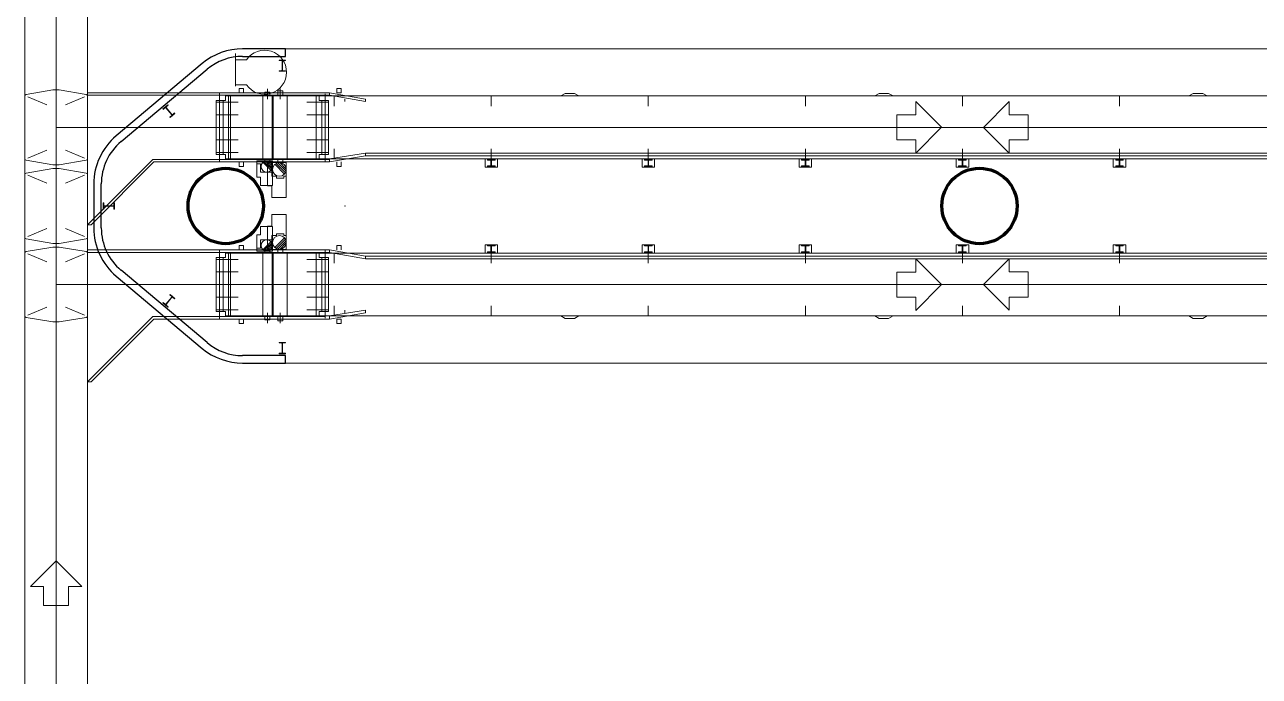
# Model space of a CAD drawing. Header units: metres. Extents: x 1807 to 3745, y 842 to 1968.
# Drawn here: x 3482.8 to 3502.45, y 1360.52 to 1370.88 of the extents above; entities that cross this region are included whole.
import ezdxf

# ---------------------------------------------------------------- set-up
doc = ezdxf.new("R2010")
doc.units = ezdxf.units.M
doc.header["$MEASUREMENT"] = 0
doc.layers.add('Level 1', color=7, linetype='Continuous', lineweight=0)

msp = doc.modelspace()

# ---------------------------------------------------------------- linework, layer by layer
at = {"layer": 'Level 1', "color": 7, "linetype": 'Continuous', "lineweight": 0}
for p, q in [((3482.8, 1267.909), (3482.8, 1392.8)), ((3483.8, 1267.909), (3483.8, 1392.8)), ((3511.63, 1370.5), (3486.27, 1370.5)), ((3485.627, 1370.266), (3484.257, 1369.116)), ((3482.8, 1369.749), (3482.8, 1368.751)), ((3483.25, 1369.845), (3482.821, 1369.773)), ((3482.85, 1369.738), (3483.15, 1369.611)), ((3483.35, 1369.845), (3483.25, 1369.845)), ((3483.35, 1369.845), (3483.779, 1369.773)), ((3483.75, 1369.738), (3483.45, 1369.611)), ((3485.18, 1369.8), (3483.8, 1369.8)), ((3485.18, 1369.76), (3483.8, 1369.76)), ((3483.8, 1369.749), (3483.8, 1368.751)), ((3483.8, 1369.749), (3483.8, 1368.751)), ((3485.9, 1369.8), (3485.18, 1369.8)), ((3485.9, 1369.76), (3485.18, 1369.76)), ((3485.9, 1369.8), (3487.654, 1369.8)), ((3485.9, 1369.8), (3485.9, 1368.7)), ((3485.9, 1369.76), (3487.654, 1369.76)), ((3485.997, 1369.75), (3486.047, 1369.75)), ((3485.997, 1369.68), (3485.997, 1369.75)), ((3511.853, 1369.75), (3486.047, 1369.75)), ((3486.07, 1369.75), (3487.462, 1369.75)), ((3486.215, 1369.8), (3486.215, 1369.87)), ((3486.215, 1369.87), (3486.285, 1369.87)), ((3486.285, 1369.8), (3486.285, 1369.87)), ((3486.589, 1369.76), (3486.739, 1369.76)), ((3486.624, 1369.81), (3486.704, 1369.81)), ((3486.624, 1369.81), (3486.624, 1369.76)), ((3486.704, 1369.81), (3486.704, 1369.76)), ((3486.768, 1369.76), (3486.968, 1369.76)), ((3486.828, 1369.83), (3486.828, 1369.76)), ((3486.828, 1369.83), (3486.908, 1369.83)), ((3486.908, 1369.83), (3486.908, 1369.76)), ((3487.489, 1369.75), (3487.439, 1369.75)), ((3487.489, 1369.68), (3487.489, 1369.75)), ((3487.654, 1369.76), (3487.654, 1369.8)), ((3488.228, 1369.7), (3487.654, 1369.8)), ((3487.654, 1369.76), (3488.228, 1369.66)), ((3487.728, 1369.75), (3487.728, 1369.59)), ((3487.768, 1369.8), (3487.768, 1369.87)), ((3487.768, 1369.87), (3487.838, 1369.87)), ((3487.768, 1369.8), (3487.838, 1369.8)), ((3487.838, 1369.8), (3487.838, 1369.87)), ((3490.228, 1369.75), (3490.228, 1369.59)), ((3491.334, 1369.75), (3491.403, 1369.79)), ((3491.553, 1369.79), (3491.403, 1369.79)), ((3491.553, 1369.79), (3491.623, 1369.75)), ((3492.728, 1369.75), (3492.728, 1369.59)), ((3495.228, 1369.75), (3495.228, 1369.59)), ((3496.334, 1369.75), (3496.403, 1369.79)), ((3496.553, 1369.79), (3496.403, 1369.79)), ((3496.553, 1369.79), (3496.623, 1369.75)), ((3497.728, 1369.75), (3497.728, 1369.59)), ((3500.228, 1369.75), (3500.228, 1369.59)), ((3501.403, 1369.79), (3501.334, 1369.75)), ((3501.403, 1369.79), (3501.553, 1369.79)), ((3501.623, 1369.75), (3501.553, 1369.79)), ((3485.847, 1369.68), (3485.847, 1368.82)), ((3485.847, 1369.68), (3485.997, 1369.68)), ((3485.847, 1369.65), (3486.197, 1369.65)), ((3487.639, 1369.65), (3487.289, 1369.65)), ((3487.639, 1369.68), (3487.489, 1369.68)), ((3487.639, 1368.82), (3487.639, 1369.68)), ((3487.898, 1369.7), (3487.898, 1369.66)), ((3488.228, 1369.66), (3488.228, 1369.7)), ((3496.984, 1369.662), (3497.394, 1369.252)), ((3496.984, 1369.452), (3496.984, 1369.662)), ((3485.847, 1369.45), (3486.197, 1369.45)), ((3487.639, 1369.45), (3487.289, 1369.45)), ((3496.684, 1369.052), (3496.684, 1369.452)), ((3496.684, 1369.452), (3496.984, 1369.452)), ((3483.299, 1369.249), (3483.301, 1369.251)), ((3483.299, 1369.251), (3483.301, 1369.249)), ((3483.299, 1369.251), (3483.301, 1369.249)), ((3483.301, 1369.251), (3483.299, 1369.249)), ((3485.179, 1369.249), (3485.181, 1369.251)), ((3485.179, 1369.251), (3485.181, 1369.249)), ((3485.847, 1369.25), (3486.197, 1369.25)), ((3487.639, 1369.25), (3487.289, 1369.25)), ((3496.984, 1368.842), (3497.394, 1369.252)), ((3485.847, 1369.05), (3486.197, 1369.05)), ((3487.639, 1369.05), (3487.289, 1369.05)), ((3496.684, 1369.052), (3496.984, 1369.052)), ((3496.984, 1368.842), (3496.984, 1369.052)), ((3482.85, 1368.762), (3483.15, 1368.889)), ((3483.75, 1368.762), (3483.45, 1368.889)), ((3484.84, 1368.74), (3483.8, 1367.7)), ((3485.18, 1368.74), (3484.84, 1368.74)), ((3485.9, 1368.74), (3485.18, 1368.74)), ((3485.847, 1368.85), (3486.197, 1368.85)), ((3485.847, 1368.82), (3485.997, 1368.82)), ((3485.9, 1368.74), (3487.654, 1368.74)), ((3485.997, 1368.82), (3485.997, 1368.75)), ((3485.997, 1368.75), (3486.047, 1368.75)), ((3486.047, 1368.75), (3487.462, 1368.75)), ((3486.589, 1368.74), (3486.739, 1368.74)), ((3486.624, 1368.74), (3486.624, 1368.72)), ((3486.704, 1368.74), (3486.704, 1368.72)), ((3486.768, 1368.74), (3486.968, 1368.74)), ((3486.828, 1368.74), (3486.828, 1368.69)), ((3486.908, 1368.74), (3486.908, 1368.69)), ((3487.639, 1368.85), (3487.289, 1368.85)), ((3487.489, 1368.75), (3487.439, 1368.75)), ((3487.639, 1368.82), (3487.489, 1368.82)), ((3487.489, 1368.82), (3487.489, 1368.75)), ((3511.853, 1368.75), (3487.489, 1368.75)), ((3488.228, 1368.84), (3487.654, 1368.75)), ((3487.654, 1368.7), (3488.228, 1368.8)), ((3487.654, 1368.7), (3487.654, 1368.75)), ((3487.728, 1368.91), (3487.728, 1368.75)), ((3507.818, 1368.84), (3488.228, 1368.84)), ((3488.228, 1368.8), (3488.228, 1368.84)), ((3507.228, 1368.8), (3488.228, 1368.8)), ((3490.128, 1368.616), (3490.128, 1368.75)), ((3490.128, 1368.75), (3490.328, 1368.75)), ((3490.168, 1368.74), (3490.288, 1368.74)), ((3490.168, 1368.74), (3490.168, 1368.73)), ((3490.188, 1368.75), (3490.188, 1368.74)), ((3490.228, 1368.91), (3490.228, 1368.75)), ((3490.268, 1368.75), (3490.268, 1368.74)), ((3490.288, 1368.74), (3490.288, 1368.73)), ((3490.328, 1368.616), (3490.328, 1368.75)), ((3492.628, 1368.616), (3492.628, 1368.75)), ((3492.628, 1368.75), (3492.828, 1368.75)), ((3492.668, 1368.74), (3492.788, 1368.74)), ((3492.668, 1368.74), (3492.668, 1368.73)), ((3492.688, 1368.75), (3492.688, 1368.74)), ((3492.728, 1368.91), (3492.728, 1368.75)), ((3492.768, 1368.75), (3492.768, 1368.74)), ((3492.788, 1368.74), (3492.788, 1368.73)), ((3492.828, 1368.616), (3492.828, 1368.75)), ((3495.128, 1368.616), (3495.128, 1368.75)), ((3495.128, 1368.75), (3495.328, 1368.75)), ((3495.168, 1368.74), (3495.288, 1368.74)), ((3495.168, 1368.74), (3495.168, 1368.73)), ((3495.188, 1368.75), (3495.188, 1368.74)), ((3495.228, 1368.91), (3495.228, 1368.75)), ((3495.268, 1368.75), (3495.268, 1368.74)), ((3495.288, 1368.74), (3495.288, 1368.73)), ((3495.328, 1368.616), (3495.328, 1368.75)), ((3497.628, 1368.616), (3497.628, 1368.75)), ((3497.628, 1368.75), (3497.828, 1368.75)), ((3497.668, 1368.74), (3497.788, 1368.74)), ((3497.668, 1368.74), (3497.668, 1368.73)), ((3497.688, 1368.75), (3497.688, 1368.74)), ((3497.728, 1368.91), (3497.728, 1368.75)), ((3497.768, 1368.75), (3497.768, 1368.74)), ((3497.788, 1368.74), (3497.788, 1368.73)), ((3497.828, 1368.616), (3497.828, 1368.75)), ((3500.128, 1368.616), (3500.128, 1368.75)), ((3500.128, 1368.75), (3500.328, 1368.75)), ((3500.168, 1368.74), (3500.288, 1368.74)), ((3500.168, 1368.74), (3500.168, 1368.73)), ((3500.188, 1368.75), (3500.188, 1368.74)), ((3500.228, 1368.91), (3500.228, 1368.75)), ((3500.268, 1368.75), (3500.268, 1368.74)), ((3500.288, 1368.74), (3500.288, 1368.73)), ((3500.328, 1368.616), (3500.328, 1368.75)), ((3483.25, 1368.655), (3482.821, 1368.727)), ((3483.25, 1368.595), (3482.821, 1368.523)), ((3483.35, 1368.655), (3483.25, 1368.655)), ((3483.35, 1368.595), (3483.25, 1368.595)), ((3483.299, 1368.626), (3483.301, 1368.624)), ((3483.301, 1368.626), (3483.299, 1368.624)), ((3483.35, 1368.655), (3483.779, 1368.727)), ((3483.35, 1368.595), (3483.779, 1368.523)), ((3484.857, 1368.7), (3483.857, 1367.7)), ((3485.18, 1368.7), (3484.857, 1368.7)), ((3485.9, 1368.7), (3485.18, 1368.7)), ((3485.9, 1368.7), (3487.654, 1368.7)), ((3486.215, 1368.7), (3486.215, 1368.63)), ((3486.215, 1368.63), (3486.285, 1368.63)), ((3486.285, 1368.7), (3486.285, 1368.63)), ((3486.744, 1368.72), (3486.494, 1368.72)), ((3486.494, 1368.72), (3486.494, 1368.67)), ((3486.554, 1368.67), (3486.494, 1368.67)), ((3486.554, 1368.67), (3486.554, 1368.538)), ((3486.744, 1368.538), (3486.554, 1368.538)), ((3486.721, 1368.568), (3486.592, 1368.697)), ((3486.733, 1368.586), (3486.609, 1368.709)), ((3486.741, 1368.607), (3486.63, 1368.717)), ((3486.744, 1368.634), (3486.657, 1368.72)), ((3486.964, 1368.69), (3486.664, 1368.69)), ((3486.664, 1368.69), (3486.664, 1368.63)), ((3486.736, 1368.63), (3486.664, 1368.63)), ((3486.736, 1368.63), (3486.736, 1368.472)), ((3486.744, 1368.72), (3486.744, 1368.538)), ((3486.936, 1368.508), (3486.782, 1368.663)), ((3486.951, 1368.529), (3486.803, 1368.677)), ((3486.961, 1368.554), (3486.828, 1368.687)), ((3486.964, 1368.587), (3486.861, 1368.69)), ((3486.964, 1368.69), (3486.964, 1368.472)), ((3487.768, 1368.7), (3487.768, 1368.63)), ((3487.768, 1368.63), (3487.838, 1368.63)), ((3487.838, 1368.7), (3487.838, 1368.63)), ((3490.128, 1368.616), (3490.328, 1368.616)), ((3490.168, 1368.73), (3490.223, 1368.73)), ((3490.168, 1368.636), (3490.168, 1368.626)), ((3490.168, 1368.636), (3490.223, 1368.636)), ((3490.168, 1368.626), (3490.288, 1368.626)), ((3490.223, 1368.73), (3490.223, 1368.636)), ((3490.233, 1368.73), (3490.288, 1368.73)), ((3490.233, 1368.73), (3490.233, 1368.636)), ((3490.233, 1368.636), (3490.288, 1368.636)), ((3490.288, 1368.636), (3490.288, 1368.626)), ((3492.628, 1368.616), (3492.828, 1368.616)), ((3492.668, 1368.73), (3492.723, 1368.73)), ((3492.668, 1368.636), (3492.668, 1368.626)), ((3492.668, 1368.636), (3492.723, 1368.636)), ((3492.668, 1368.626), (3492.788, 1368.626)), ((3492.723, 1368.73), (3492.723, 1368.636)), ((3492.733, 1368.73), (3492.788, 1368.73)), ((3492.733, 1368.73), (3492.733, 1368.636)), ((3492.733, 1368.636), (3492.788, 1368.636)), ((3492.788, 1368.636), (3492.788, 1368.626)), ((3495.128, 1368.616), (3495.328, 1368.616)), ((3495.168, 1368.73), (3495.223, 1368.73)), ((3495.168, 1368.636), (3495.168, 1368.626)), ((3495.168, 1368.636), (3495.223, 1368.636)), ((3495.168, 1368.626), (3495.288, 1368.626)), ((3495.223, 1368.73), (3495.223, 1368.636)), ((3495.233, 1368.73), (3495.288, 1368.73)), ((3495.233, 1368.73), (3495.233, 1368.636)), ((3495.233, 1368.636), (3495.288, 1368.636)), ((3495.288, 1368.636), (3495.288, 1368.626)), ((3497.628, 1368.616), (3497.828, 1368.616)), ((3497.668, 1368.73), (3497.723, 1368.73)), ((3497.668, 1368.636), (3497.668, 1368.626)), ((3497.668, 1368.636), (3497.723, 1368.636)), ((3497.668, 1368.626), (3497.788, 1368.626)), ((3497.723, 1368.73), (3497.723, 1368.636)), ((3497.733, 1368.73), (3497.788, 1368.73)), ((3497.733, 1368.73), (3497.733, 1368.636)), ((3497.733, 1368.636), (3497.788, 1368.636)), ((3497.788, 1368.636), (3497.788, 1368.626)), ((3500.128, 1368.616), (3500.328, 1368.616)), ((3500.168, 1368.73), (3500.223, 1368.73)), ((3500.168, 1368.636), (3500.168, 1368.626)), ((3500.168, 1368.636), (3500.223, 1368.636)), ((3500.168, 1368.626), (3500.288, 1368.626)), ((3500.223, 1368.73), (3500.223, 1368.636)), ((3500.233, 1368.73), (3500.288, 1368.73)), ((3500.233, 1368.73), (3500.233, 1368.636)), ((3500.233, 1368.636), (3500.288, 1368.636)), ((3500.288, 1368.636), (3500.288, 1368.626)), ((3482.8, 1368.499), (3482.8, 1367.501)), ((3482.85, 1368.488), (3483.15, 1368.361)), ((3483.75, 1368.488), (3483.45, 1368.361)), ((3483.8, 1368.499), (3483.8, 1367.501)), ((3483.8, 1368.499), (3483.8, 1367.501)), ((3483.9, 1368.35), (3483.9, 1367.65)), ((3486.808, 1368.472), (3486.736, 1368.472)), ((3486.808, 1368.472), (3486.808, 1368.442)), ((3486.928, 1368.442), (3486.808, 1368.442)), ((3486.964, 1368.472), (3486.928, 1368.472)), ((3486.928, 1368.472), (3486.928, 1368.442)), ((3483.299, 1368.001), (3483.301, 1367.999)), ((3483.301, 1368.001), (3483.299, 1367.999)), ((3487.899, 1367.999), (3487.901, 1368.001)), ((3487.899, 1368.001), (3487.901, 1367.999)), ((3482.85, 1367.512), (3483.15, 1367.639)), ((3483.75, 1367.512), (3483.45, 1367.639)), ((3483.857, 1367.7), (3483.8, 1367.7)), ((3486.928, 1367.558), (3486.808, 1367.558)), ((3486.808, 1367.528), (3486.808, 1367.558)), ((3486.928, 1367.528), (3486.928, 1367.558)), ((3483.25, 1367.405), (3482.821, 1367.477)), ((3483.35, 1367.405), (3483.25, 1367.405)), ((3483.299, 1367.376), (3483.301, 1367.374)), ((3483.301, 1367.376), (3483.299, 1367.374)), ((3483.35, 1367.405), (3483.779, 1367.477)), ((3486.215, 1367.3), (3486.215, 1367.37)), ((3486.215, 1367.37), (3486.285, 1367.37)), ((3486.285, 1367.3), (3486.285, 1367.37)), ((3486.744, 1367.462), (3486.554, 1367.462)), ((3486.554, 1367.33), (3486.554, 1367.462)), ((3486.721, 1367.432), (3486.592, 1367.303)), ((3486.733, 1367.414), (3486.609, 1367.291)), ((3486.741, 1367.393), (3486.63, 1367.283)), ((3486.744, 1367.367), (3486.657, 1367.28)), ((3486.736, 1367.37), (3486.664, 1367.37)), ((3486.664, 1367.31), (3486.664, 1367.37)), ((3486.736, 1367.37), (3486.736, 1367.528)), ((3486.808, 1367.528), (3486.736, 1367.528)), ((3486.744, 1367.28), (3486.744, 1367.462)), ((3486.936, 1367.492), (3486.782, 1367.338)), ((3486.951, 1367.471), (3486.803, 1367.323)), ((3486.961, 1367.446), (3486.828, 1367.313)), ((3486.964, 1367.413), (3486.861, 1367.31)), ((3486.964, 1367.528), (3486.928, 1367.528)), ((3486.964, 1367.31), (3486.964, 1367.528)), ((3487.768, 1367.3), (3487.768, 1367.37)), ((3487.768, 1367.37), (3487.838, 1367.37)), ((3487.838, 1367.3), (3487.838, 1367.37)), ((3490.128, 1367.384), (3490.128, 1367.25)), ((3490.128, 1367.384), (3490.328, 1367.384)), ((3490.168, 1367.374), (3490.288, 1367.374)), ((3490.168, 1367.364), (3490.168, 1367.374)), ((3490.168, 1367.364), (3490.223, 1367.364)), ((3490.223, 1367.27), (3490.223, 1367.364)), ((3490.233, 1367.364), (3490.288, 1367.364)), ((3490.233, 1367.27), (3490.233, 1367.364)), ((3490.288, 1367.364), (3490.288, 1367.374)), ((3490.328, 1367.384), (3490.328, 1367.25)), ((3492.628, 1367.384), (3492.628, 1367.25)), ((3492.628, 1367.384), (3492.828, 1367.384)), ((3492.668, 1367.374), (3492.788, 1367.374)), ((3492.668, 1367.364), (3492.668, 1367.374)), ((3492.668, 1367.364), (3492.723, 1367.364)), ((3492.723, 1367.27), (3492.723, 1367.364)), ((3492.733, 1367.364), (3492.788, 1367.364)), ((3492.733, 1367.27), (3492.733, 1367.364)), ((3492.788, 1367.364), (3492.788, 1367.374)), ((3492.828, 1367.384), (3492.828, 1367.25)), ((3495.128, 1367.384), (3495.128, 1367.25)), ((3495.128, 1367.384), (3495.328, 1367.384)), ((3495.168, 1367.374), (3495.288, 1367.374)), ((3495.168, 1367.364), (3495.168, 1367.374)), ((3495.168, 1367.364), (3495.223, 1367.364)), ((3495.223, 1367.27), (3495.223, 1367.364)), ((3495.233, 1367.364), (3495.288, 1367.364)), ((3495.233, 1367.27), (3495.233, 1367.364)), ((3495.288, 1367.364), (3495.288, 1367.374)), ((3495.328, 1367.384), (3495.328, 1367.25)), ((3497.628, 1367.384), (3497.628, 1367.25)), ((3497.628, 1367.384), (3497.828, 1367.384)), ((3497.668, 1367.374), (3497.788, 1367.374)), ((3497.668, 1367.364), (3497.668, 1367.374)), ((3497.668, 1367.364), (3497.723, 1367.364)), ((3497.723, 1367.27), (3497.723, 1367.364)), ((3497.733, 1367.364), (3497.788, 1367.364)), ((3497.733, 1367.27), (3497.733, 1367.364)), ((3497.788, 1367.364), (3497.788, 1367.374)), ((3497.828, 1367.384), (3497.828, 1367.25)), ((3500.128, 1367.384), (3500.128, 1367.25)), ((3500.128, 1367.384), (3500.328, 1367.384)), ((3500.168, 1367.374), (3500.288, 1367.374)), ((3500.168, 1367.364), (3500.168, 1367.374)), ((3500.168, 1367.364), (3500.223, 1367.364)), ((3500.223, 1367.27), (3500.223, 1367.364)), ((3500.233, 1367.364), (3500.288, 1367.364)), ((3500.233, 1367.27), (3500.233, 1367.364)), ((3500.288, 1367.364), (3500.288, 1367.374)), ((3500.328, 1367.384), (3500.328, 1367.25)), ((3482.8, 1367.249), (3482.8, 1366.251)), ((3483.25, 1367.345), (3482.821, 1367.273)), ((3482.85, 1367.238), (3483.15, 1367.111)), ((3483.35, 1367.345), (3483.25, 1367.345)), ((3483.35, 1367.345), (3483.779, 1367.273)), ((3483.75, 1367.238), (3483.45, 1367.111)), ((3485.18, 1367.3), (3483.8, 1367.3)), ((3485.18, 1367.26), (3483.8, 1367.26)), ((3483.8, 1367.249), (3483.8, 1366.251)), ((3483.8, 1367.249), (3483.8, 1366.251)), ((3485.9, 1367.3), (3485.18, 1367.3)), ((3485.9, 1367.26), (3485.18, 1367.26)), ((3485.847, 1366.32), (3485.847, 1367.18)), ((3485.847, 1367.18), (3485.997, 1367.18)), ((3485.9, 1367.3), (3487.654, 1367.3)), ((3485.9, 1367.3), (3485.9, 1366.2)), ((3485.9, 1367.26), (3487.654, 1367.26)), ((3485.997, 1367.25), (3486.047, 1367.25)), ((3485.997, 1367.18), (3485.997, 1367.25)), ((3511.853, 1367.25), (3486.047, 1367.25)), ((3486.554, 1367.33), (3486.494, 1367.33)), ((3486.494, 1367.28), (3486.494, 1367.33)), ((3486.744, 1367.28), (3486.494, 1367.28)), ((3486.589, 1367.26), (3486.739, 1367.26)), ((3486.624, 1367.26), (3486.624, 1367.28)), ((3486.964, 1367.31), (3486.664, 1367.31)), ((3486.704, 1367.26), (3486.704, 1367.28)), ((3486.768, 1367.26), (3486.968, 1367.26)), ((3486.828, 1367.26), (3486.828, 1367.31)), ((3486.908, 1367.26), (3486.908, 1367.31)), ((3487.489, 1367.25), (3487.439, 1367.25)), ((3487.489, 1367.18), (3487.489, 1367.25)), ((3487.639, 1367.18), (3487.489, 1367.18)), ((3487.639, 1367.18), (3487.639, 1366.32)), ((3487.654, 1367.26), (3487.654, 1367.3)), ((3488.228, 1367.2), (3487.654, 1367.3)), ((3487.654, 1367.26), (3488.228, 1367.16)), ((3487.728, 1367.09), (3487.728, 1367.25)), ((3507.228, 1367.2), (3488.228, 1367.2)), ((3488.228, 1367.16), (3488.228, 1367.2)), ((3507.818, 1367.16), (3488.228, 1367.16)), ((3490.128, 1367.25), (3490.328, 1367.25)), ((3490.168, 1367.27), (3490.223, 1367.27)), ((3490.168, 1367.26), (3490.168, 1367.27)), ((3490.168, 1367.26), (3490.288, 1367.26)), ((3490.188, 1367.25), (3490.188, 1367.26)), ((3490.228, 1367.09), (3490.228, 1367.25)), ((3490.233, 1367.27), (3490.288, 1367.27)), ((3490.268, 1367.25), (3490.268, 1367.26)), ((3490.288, 1367.26), (3490.288, 1367.27)), ((3492.628, 1367.25), (3492.828, 1367.25)), ((3492.668, 1367.27), (3492.723, 1367.27)), ((3492.668, 1367.26), (3492.668, 1367.27)), ((3492.668, 1367.26), (3492.788, 1367.26)), ((3492.688, 1367.25), (3492.688, 1367.26)), ((3492.728, 1367.09), (3492.728, 1367.25)), ((3492.733, 1367.27), (3492.788, 1367.27)), ((3492.768, 1367.25), (3492.768, 1367.26)), ((3492.788, 1367.26), (3492.788, 1367.27)), ((3495.128, 1367.25), (3495.328, 1367.25)), ((3495.168, 1367.27), (3495.223, 1367.27)), ((3495.168, 1367.26), (3495.168, 1367.27)), ((3495.168, 1367.26), (3495.288, 1367.26)), ((3495.188, 1367.25), (3495.188, 1367.26)), ((3495.228, 1367.09), (3495.228, 1367.25)), ((3495.233, 1367.27), (3495.288, 1367.27)), ((3495.268, 1367.25), (3495.268, 1367.26)), ((3495.288, 1367.26), (3495.288, 1367.27)), ((3497.628, 1367.25), (3497.828, 1367.25)), ((3497.668, 1367.27), (3497.723, 1367.27)), ((3497.668, 1367.26), (3497.668, 1367.27)), ((3497.668, 1367.26), (3497.788, 1367.26)), ((3497.688, 1367.25), (3497.688, 1367.26)), ((3497.728, 1367.09), (3497.728, 1367.25)), ((3497.733, 1367.27), (3497.788, 1367.27)), ((3497.768, 1367.25), (3497.768, 1367.26)), ((3497.788, 1367.26), (3497.788, 1367.27)), ((3500.128, 1367.25), (3500.328, 1367.25)), ((3500.168, 1367.27), (3500.223, 1367.27)), ((3500.168, 1367.26), (3500.168, 1367.27)), ((3500.168, 1367.26), (3500.288, 1367.26)), ((3500.188, 1367.25), (3500.188, 1367.26)), ((3500.228, 1367.09), (3500.228, 1367.25)), ((3500.233, 1367.27), (3500.288, 1367.27)), ((3500.268, 1367.25), (3500.268, 1367.26)), ((3500.288, 1367.26), (3500.288, 1367.27)), ((3485.847, 1367.15), (3486.197, 1367.15)), ((3487.639, 1367.15), (3487.289, 1367.15)), ((3496.984, 1367.158), (3497.394, 1366.748)), ((3496.984, 1367.158), (3496.984, 1366.948)), ((3484.257, 1366.884), (3485.627, 1365.734)), ((3485.847, 1366.95), (3486.197, 1366.95)), ((3487.639, 1366.95), (3487.289, 1366.95)), ((3496.684, 1366.948), (3496.684, 1366.548)), ((3496.684, 1366.948), (3496.984, 1366.948)), ((3483.299, 1366.749), (3483.301, 1366.751)), ((3483.299, 1366.751), (3483.301, 1366.749)), ((3483.299, 1366.751), (3483.301, 1366.749)), ((3483.301, 1366.751), (3483.299, 1366.749)), ((3485.179, 1366.749), (3485.181, 1366.751)), ((3485.179, 1366.751), (3485.181, 1366.749)), ((3485.847, 1366.75), (3486.197, 1366.75)), ((3487.639, 1366.75), (3487.289, 1366.75)), ((3496.984, 1366.338), (3497.394, 1366.748)), ((3482.85, 1366.262), (3483.15, 1366.389)), ((3483.75, 1366.262), (3483.45, 1366.389)), ((3485.847, 1366.55), (3486.197, 1366.55)), ((3487.639, 1366.55), (3487.289, 1366.55)), ((3487.728, 1366.25), (3487.728, 1366.41)), ((3490.228, 1366.25), (3490.228, 1366.41)), ((3492.728, 1366.25), (3492.728, 1366.41)), ((3495.228, 1366.25), (3495.228, 1366.41)), ((3496.684, 1366.548), (3496.984, 1366.548)), ((3496.984, 1366.548), (3496.984, 1366.338)), ((3497.728, 1366.25), (3497.728, 1366.41)), ((3500.228, 1366.25), (3500.228, 1366.41)), ((3483.25, 1366.155), (3482.821, 1366.227)), ((3483.35, 1366.155), (3483.779, 1366.227)), ((3484.84, 1366.24), (3483.8, 1365.2)), ((3484.857, 1366.2), (3483.857, 1365.2)), ((3485.18, 1366.24), (3484.84, 1366.24)), ((3485.18, 1366.2), (3484.857, 1366.2)), ((3485.9, 1366.24), (3485.18, 1366.24)), ((3485.9, 1366.2), (3485.18, 1366.2)), ((3485.847, 1366.35), (3486.197, 1366.35)), ((3485.847, 1366.32), (3485.997, 1366.32)), ((3485.9, 1366.24), (3487.59, 1366.24)), ((3485.9, 1366.2), (3487.654, 1366.2)), ((3485.997, 1366.32), (3485.997, 1366.25)), ((3485.997, 1366.25), (3486.047, 1366.25)), ((3511.853, 1366.25), (3486.047, 1366.25)), ((3486.215, 1366.2), (3486.215, 1366.13)), ((3486.285, 1366.2), (3486.285, 1366.13)), ((3486.589, 1366.24), (3486.739, 1366.24)), ((3486.624, 1366.19), (3486.624, 1366.24)), ((3486.624, 1366.19), (3486.704, 1366.19)), ((3486.704, 1366.19), (3486.704, 1366.24)), ((3486.768, 1366.24), (3486.968, 1366.24)), ((3486.828, 1366.17), (3486.828, 1366.24)), ((3486.908, 1366.17), (3486.908, 1366.24)), ((3487.639, 1366.35), (3487.289, 1366.35)), ((3487.489, 1366.25), (3487.439, 1366.25)), ((3487.639, 1366.32), (3487.489, 1366.32)), ((3487.489, 1366.32), (3487.489, 1366.25)), ((3488.228, 1366.34), (3487.654, 1366.25)), ((3487.654, 1366.2), (3488.228, 1366.3)), ((3487.654, 1366.2), (3487.654, 1366.25)), ((3487.768, 1366.2), (3487.838, 1366.2)), ((3487.768, 1366.2), (3487.768, 1366.13)), ((3487.838, 1366.2), (3487.838, 1366.13)), ((3487.898, 1366.3), (3487.898, 1366.34)), ((3488.228, 1366.3), (3488.228, 1366.34)), ((3491.334, 1366.25), (3491.403, 1366.21)), ((3491.553, 1366.21), (3491.403, 1366.21)), ((3491.553, 1366.21), (3491.623, 1366.25)), ((3496.334, 1366.25), (3496.403, 1366.21)), ((3496.553, 1366.21), (3496.403, 1366.21)), ((3496.553, 1366.21), (3496.623, 1366.25)), ((3501.403, 1366.21), (3501.334, 1366.25)), ((3501.403, 1366.21), (3501.553, 1366.21)), ((3501.623, 1366.25), (3501.553, 1366.21)), ((3483.35, 1366.155), (3483.25, 1366.155)), ((3483.299, 1366.126), (3483.301, 1366.124)), ((3483.301, 1366.126), (3483.299, 1366.124)), ((3486.215, 1366.13), (3486.285, 1366.13)), ((3486.828, 1366.17), (3486.908, 1366.17)), ((3487.768, 1366.13), (3487.838, 1366.13)), ((3486.27, 1365.5), (3511.63, 1365.5)), ((3483.857, 1365.2), (3483.8, 1365.2)), ((3482.89, 1361.945), (3483.3, 1362.355)), ((3483.301, 1362.354), (3483.299, 1362.356)), ((3483.299, 1362.354), (3483.301, 1362.356)), ((3483.71, 1361.945), (3483.3, 1362.355)), ((3483.1, 1361.945), (3482.89, 1361.945)), ((3483.1, 1361.645), (3483.1, 1361.945)), ((3483.301, 1361.999), (3483.299, 1362.001)), ((3483.299, 1361.999), (3483.301, 1362.001)), ((3483.71, 1361.945), (3483.5, 1361.945)), ((3483.5, 1361.645), (3483.5, 1361.945)), ((3483.5, 1361.645), (3483.1, 1361.645))]:
    msp.add_line(p, q, dxfattribs=at)
at = {"layer": 'Level 1', "color": 7, "linetype": 'Continuous', "lineweight": 0, "ltscale": 4}
for p, q in [((3483.3, 1267.909), (3483.3, 1392.8)), ((3485.902, 1369.8), (3485.902, 1368.715)), ((3486.047, 1369.75), (3486.047, 1368.75)), ((3486.078, 1369.75), (3486.078, 1368.75)), ((3486.589, 1369.75), (3486.589, 1368.75)), ((3486.664, 1369.7), (3486.664, 1369.864)), ((3486.739, 1369.75), (3486.739, 1368.75)), ((3486.755, 1369.75), (3486.755, 1368.75)), ((3486.868, 1369.7), (3486.868, 1369.864)), ((3486.981, 1369.75), (3486.981, 1368.75)), ((3487.439, 1368.75), (3487.439, 1369.75)), ((3487.584, 1368.7), (3487.584, 1369.785)), ((3485.957, 1369.68), (3485.957, 1368.82)), ((3487.529, 1368.82), (3487.529, 1369.68)), ((3498.473, 1369.66), (3498.063, 1369.25)), ((3498.473, 1369.45), (3498.473, 1369.66)), ((3498.773, 1369.45), (3498.473, 1369.45)), ((3498.773, 1369.05), (3498.773, 1369.45)), ((3483.3, 1369.25), (3485.18, 1369.25)), ((3485.18, 1369.25), (3512.72, 1369.25)), ((3498.473, 1368.84), (3498.063, 1369.25)), ((3498.473, 1368.84), (3498.473, 1369.05)), ((3498.773, 1369.05), (3498.473, 1369.05)), ((3486.494, 1368.67), (3486.494, 1368.458)), ((3486.664, 1368.63), (3486.664, 1368.322)), ((3486.744, 1368.326), (3486.744, 1368.538)), ((3486.554, 1368.458), (3486.494, 1368.458)), ((3486.554, 1368.458), (3486.554, 1368.326)), ((3486.964, 1368.134), (3486.964, 1368.472)), ((3486.554, 1368.326), (3486.744, 1368.326)), ((3486.736, 1368.322), (3486.664, 1368.322)), ((3486.736, 1368.322), (3486.736, 1368.134)), ((3486.736, 1368.134), (3486.964, 1368.134)), ((3486.736, 1367.866), (3486.964, 1367.866)), ((3486.736, 1367.678), (3486.736, 1367.866)), ((3486.964, 1367.866), (3486.964, 1367.528)), ((3486.554, 1367.674), (3486.744, 1367.674)), ((3486.554, 1367.542), (3486.554, 1367.674)), ((3486.664, 1367.37), (3486.664, 1367.678)), ((3486.736, 1367.678), (3486.664, 1367.678)), ((3486.744, 1367.674), (3486.744, 1367.462)), ((3486.494, 1367.33), (3486.494, 1367.542)), ((3486.554, 1367.542), (3486.494, 1367.542)), ((3485.902, 1366.2), (3485.902, 1367.285)), ((3485.957, 1366.32), (3485.957, 1367.18)), ((3486.047, 1366.25), (3486.047, 1367.25)), ((3486.078, 1366.25), (3486.078, 1367.25)), ((3486.589, 1366.25), (3486.589, 1367.25)), ((3486.739, 1366.25), (3486.739, 1367.25)), ((3486.755, 1366.25), (3486.755, 1367.25)), ((3486.981, 1366.25), (3486.981, 1367.25)), ((3487.439, 1367.25), (3487.439, 1366.25)), ((3487.529, 1367.18), (3487.529, 1366.32)), ((3487.584, 1367.3), (3487.584, 1366.215)), ((3498.473, 1367.16), (3498.063, 1366.75)), ((3498.473, 1367.16), (3498.473, 1366.95)), ((3498.773, 1366.95), (3498.473, 1366.95)), ((3498.773, 1366.95), (3498.773, 1366.55)), ((3483.3, 1366.75), (3485.18, 1366.75)), ((3485.18, 1366.75), (3512.72, 1366.75)), ((3498.473, 1366.34), (3498.063, 1366.75)), ((3498.473, 1366.55), (3498.473, 1366.34)), ((3498.773, 1366.55), (3498.473, 1366.55)), ((3486.664, 1366.3), (3486.664, 1366.136)), ((3486.868, 1366.3), (3486.868, 1366.136))]:
    msp.add_line(p, q, dxfattribs=at)
at = {"layer": 'Level 1', "color": 7, "linetype": 'Continuous', "lineweight": 30}
for p, q in [((3486.95, 1370.5), (3486.27, 1370.5)), ((3486.95, 1370.38), (3486.95, 1370.5)), ((3486.27, 1370.38), (3486.95, 1370.38)), ((3485.627, 1370.266), (3484.257, 1369.116)), ((3484.334, 1369.024), (3485.704, 1370.174)), ((3483.9, 1368.35), (3483.9, 1367.65)), ((3484.02, 1367.65), (3484.02, 1368.35)), ((3485.704, 1365.826), (3484.334, 1366.976)), ((3484.257, 1366.884), (3485.627, 1365.734)), ((3486.95, 1365.62), (3486.27, 1365.62)), ((3486.95, 1365.5), (3486.95, 1365.62)), ((3486.27, 1365.5), (3486.95, 1365.5))]:
    msp.add_line(p, q, dxfattribs=at)
at = {"layer": 'Level 1', "color": 7, "linetype": 'Continuous', "lineweight": 13}
for p, q in [((3486.158, 1370.327), (3486.158, 1370.427)), ((3486.158, 1370.427), (3486.158, 1369.904)), ((3486.331, 1370.327), (3486.158, 1370.327)), ((3486.849, 1370.322), (3486.95, 1370.322)), ((3486.849, 1370.314), (3486.849, 1370.322)), ((3486.889, 1370.314), (3486.849, 1370.314)), ((3486.897, 1370.16), (3486.897, 1370.307)), ((3486.902, 1370.307), (3486.902, 1370.16)), ((3486.95, 1370.314), (3486.909, 1370.314)), ((3486.95, 1370.322), (3486.95, 1370.314)), ((3486.849, 1370.144), (3486.849, 1370.152)), ((3486.849, 1370.152), (3486.889, 1370.152)), ((3486.95, 1370.144), (3486.849, 1370.144)), ((3486.909, 1370.152), (3486.95, 1370.152)), ((3486.95, 1370.152), (3486.95, 1370.144)), ((3486.158, 1369.927), (3486.331, 1369.927)), ((3485.077, 1369.609), (3485, 1369.543)), ((3485, 1369.543), (3485.005, 1369.537)), ((3485.005, 1369.537), (3485.036, 1369.564)), ((3485.047, 1369.563), (3485.141, 1369.45)), ((3485.145, 1369.453), (3485.05, 1369.566)), ((3485.051, 1369.576), (3485.083, 1369.603)), ((3485.083, 1369.603), (3485.077, 1369.609)), ((3485.14, 1369.439), (3485.109, 1369.413)), ((3485.109, 1369.413), (3485.114, 1369.407)), ((3485.114, 1369.407), (3485.192, 1369.472)), ((3485.187, 1369.479), (3485.155, 1369.452)), ((3485.192, 1369.472), (3485.187, 1369.479)), ((3484.05, 1367.949), (3484.05, 1368.051)), ((3484.05, 1368.051), (3484.058, 1368.051)), ((3484.058, 1367.949), (3484.05, 1367.949)), ((3484.058, 1368.051), (3484.058, 1368.01)), ((3484.058, 1367.99), (3484.058, 1367.949)), ((3484.066, 1368.002), (3484.212, 1368.002)), ((3484.212, 1367.998), (3484.066, 1367.998)), ((3484.22, 1368.01), (3484.22, 1368.051)), ((3484.22, 1368.051), (3484.228, 1368.051)), ((3484.22, 1367.949), (3484.22, 1367.99)), ((3484.228, 1367.949), (3484.22, 1367.949)), ((3484.228, 1368.051), (3484.228, 1367.949)), ((3485.109, 1366.587), (3485.114, 1366.593)), ((3485.14, 1366.561), (3485.109, 1366.587)), ((3485.114, 1366.593), (3485.192, 1366.528)), ((3485, 1366.457), (3485.005, 1366.463)), ((3485.077, 1366.391), (3485, 1366.457)), ((3485.005, 1366.463), (3485.036, 1366.436)), ((3485.047, 1366.437), (3485.141, 1366.55)), ((3485.145, 1366.547), (3485.05, 1366.434)), ((3485.051, 1366.424), (3485.083, 1366.397)), ((3485.083, 1366.397), (3485.077, 1366.391)), ((3485.187, 1366.521), (3485.155, 1366.548)), ((3485.192, 1366.528), (3485.187, 1366.521)), ((3486.849, 1365.82), (3486.849, 1365.828)), ((3486.849, 1365.828), (3486.95, 1365.828)), ((3486.89, 1365.82), (3486.849, 1365.82)), ((3486.897, 1365.666), (3486.897, 1365.812)), ((3486.902, 1365.812), (3486.902, 1365.666)), ((3486.95, 1365.82), (3486.909, 1365.82)), ((3486.95, 1365.828), (3486.95, 1365.82)), ((3486.849, 1365.65), (3486.849, 1365.658)), ((3486.849, 1365.658), (3486.89, 1365.658)), ((3486.95, 1365.65), (3486.849, 1365.65)), ((3486.909, 1365.658), (3486.95, 1365.658)), ((3486.95, 1365.658), (3486.95, 1365.65))]:
    msp.add_line(p, q, dxfattribs=at)
at = {"layer": 'Level 1', "color": 7, "linetype": 'Continuous', "lineweight": 70}
for centre in [(3486, 1368), (3498, 1368)]:
    msp.add_circle(centre, 0.6, dxfattribs=at)
at = {"layer": 'Level 1', "color": 7, "linetype": 'Continuous', "lineweight": 0}
for centre, radius in [((3486.653, 1368.629), 0.091), ((3486.855, 1368.581), 0.109), ((3486.653, 1367.371), 0.091), ((3486.855, 1367.419), 0.109)]:
    msp.add_circle(centre, radius, dxfattribs=at)
for centre, radius, start, end in [((3486.27, 1369.5), 1, 90, 130.0101), ((3482.825, 1369.749), 0.025, 99.4624, 180), ((3483.775, 1369.749), 0.025, 360, 80.5376), ((3484.9, 1368.35), 1, 130.0105, 180), ((3482.825, 1368.751), 0.025, 180, 260.5378), ((3483.775, 1368.751), 0.025, 279.4622, 360), ((3482.825, 1368.499), 0.025, 99.4624, 180), ((3483.775, 1368.499), 0.025, 360, 80.5376), ((3484.9, 1367.65), 1, 180, 229.9899), ((3482.825, 1367.501), 0.025, 180, 260.5378), ((3483.775, 1367.501), 0.025, 279.4622, 360), ((3482.825, 1367.249), 0.025, 99.4624, 180), ((3483.775, 1367.249), 0.025, 360, 80.5376), ((3482.825, 1366.251), 0.025, 180, 260.5378), ((3483.775, 1366.251), 0.025, 279.4622, 360), ((3486.27, 1366.5), 1, 229.9895, 270)]:
    msp.add_arc(centre, radius, start, end, dxfattribs=at)
at = {"layer": 'Level 1', "color": 7, "linetype": 'Continuous', "lineweight": 30}
for centre, radius, start, end in [((3486.27, 1369.5), 1, 90.0003, 130.0096), ((3486.27, 1369.5), 0.88, 90.0003, 130.0096), ((3484.9, 1368.35), 1, 130.0105, 179.9992), ((3484.9, 1368.35), 0.88, 130.0105, 179.9992), ((3484.9, 1367.65), 1, 179.9989, 229.9901), ((3484.9, 1367.65), 0.88, 179.9989, 229.9901), ((3486.27, 1366.5), 0.88, 229.9904, 269.9991), ((3486.27, 1366.5), 1, 229.9904, 269.9991)]:
    msp.add_arc(centre, radius, start, end, dxfattribs=at)
at = {"layer": 'Level 1', "color": 7, "linetype": 'Continuous', "lineweight": 13}
for centre, radius, start, end in [((3486.618, 1370.127), 0.35, 214.8503, 145.1497), ((3486.889, 1370.307), 0.0076, 0, 90), ((3486.909, 1370.307), 0.0076, 90, 180), ((3486.889, 1370.16), 0.0076, 270, 0), ((3486.909, 1370.16), 0.0076, 180, 270), ((3485.041, 1369.558), 0.0076, 40, 130), ((3485.056, 1369.571), 0.0076, 130, 220), ((3485.135, 1369.445), 0.0076, 310, 40), ((3485.15, 1369.458), 0.0076, 220, 310), ((3484.066, 1368.01), 0.0076, 180, 270), ((3484.066, 1367.99), 0.0076, 90, 180), ((3484.212, 1368.01), 0.0076, 270, 0), ((3484.212, 1367.99), 0.0076, 0, 90), ((3485.041, 1366.442), 0.0076, 230, 320), ((3485.056, 1366.429), 0.0076, 140, 230), ((3485.135, 1366.555), 0.0076, 320, 50), ((3485.15, 1366.542), 0.0076, 50, 140), ((3486.89, 1365.812), 0.0076, 0, 90), ((3486.909, 1365.812), 0.0076, 90, 180), ((3486.89, 1365.666), 0.0076, 270, 0), ((3486.909, 1365.666), 0.0076, 180, 270)]:
    msp.add_arc(centre, radius, start, end, dxfattribs=at)

doc.saveas('drawing.dxf')
